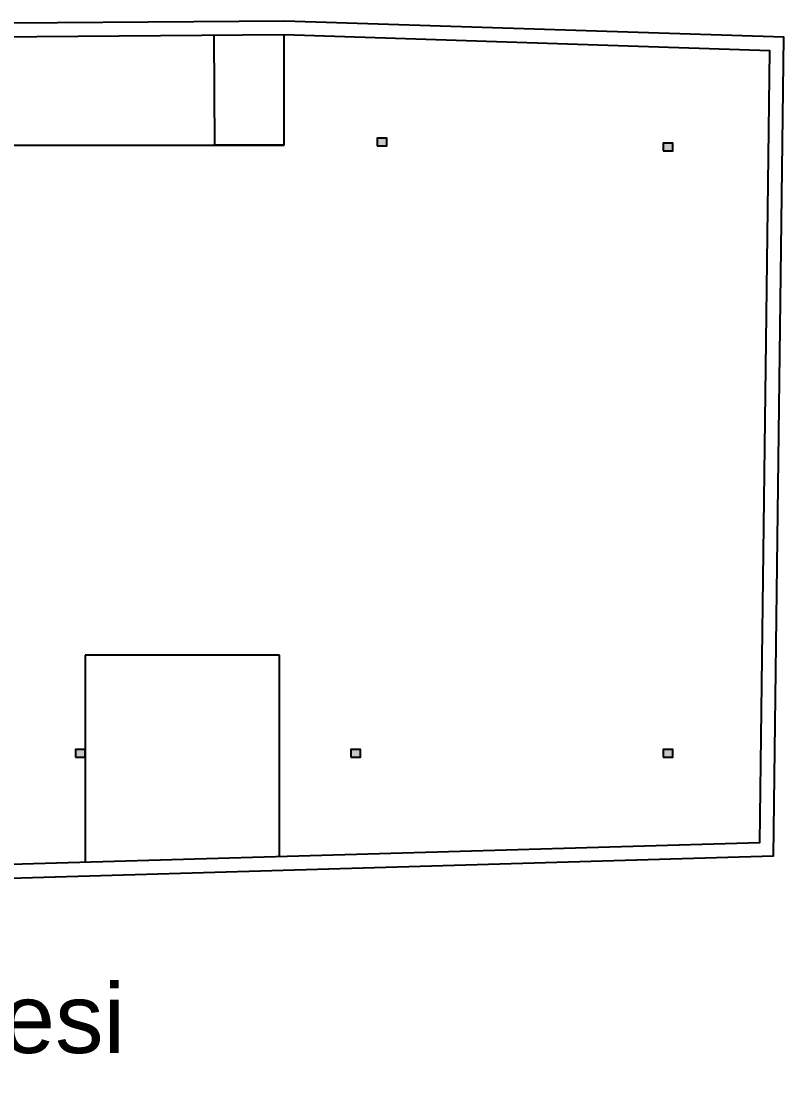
# Model space of a CAD drawing. Header units: millimetres. Extents: x -3164 to 12587, y -18082 to -16228.
# Drawn here: x 7229 to 8328, y -18038 to -16520 of the extents above; entities that cross this region are included whole.
import ezdxf

# ---------------------------------------------------------------- set-up
doc = ezdxf.new("R2010")
doc.units = ezdxf.units.MM
doc.styles.add('020', font='arial.ttf', dxfattribs={"height": 20})

msp = doc.modelspace()

# ---------------------------------------------------------------- hatches: boundary and pattern name
h = msp.add_hatch(color=256)
h.dxf.hatch_style = 1
h.paths.add_polyline_path([(5752.42, -16550.25), (5766.42, -16550.25), (5766.42, -16539.25), (5752.42, -16539.25)])
h.paths.add_polyline_path([(5545.54, -16653.04), (5559.11, -16656.47), (5561.81, -16645.81), (5548.24, -16642.38)])
h.paths.add_polyline_path([(6243.08, -16699.21), (6257.08, -16699.21), (6257.08, -16688.21), (6243.08, -16688.21)])
h.paths.add_polyline_path([(6592.08, -16699.21), (6606.08, -16699.21), (6606.08, -16688.21), (6592.08, -16688.21)])
h.paths.add_polyline_path([(7742.08, -16700.21), (7756.08, -16700.21), (7756.08, -16689.21), (7742.08, -16689.21)])
h.paths.add_polyline_path([(8154.08, -16707.21), (8168.08, -16707.21), (8168.08, -16696.21), (8154.08, -16696.21)])
h.paths.add_polyline_path([(8154.08, -17581.21), (8168.08, -17581.21), (8168.08, -17570.21), (8154.08, -17570.21)])
h.paths.add_polyline_path([(7704.08, -17581.21), (7718.08, -17581.21), (7718.08, -17570.21), (7704.08, -17570.21)])
h.paths.add_polyline_path([(7307.08, -17581.21), (7321.08, -17581.21), (7321.08, -17570.21), (7307.08, -17570.21)])
h.paths.add_polyline_path([(6955.08, -17581.21), (6969.08, -17581.21), (6969.08, -17570.21), (6955.08, -17570.21)])
h.paths.add_polyline_path([(6592.08, -17581.21), (6606.08, -17581.21), (6606.08, -17570.21), (6592.08, -17570.21)])
h.paths.add_polyline_path([(6243.08, -17581.21), (6257.08, -17581.21), (6257.08, -17570.21), (6243.08, -17570.21)])

# ---------------------------------------------------------------- linework, layer by layer
for p, q in [((7508.08, -16699.21), (7506.87, -16540.98)), ((7608.08, -16699.21), (7608.08, -16540.21)), ((6954.08, -16699.21), (7608.08, -16699.21)), ((7608.08, -16699.21), (7508.08, -16699.21)), ((7601.44, -17434.38), (7321.44, -17434.38)), ((7321.44, -17434.38), (7321.44, -17732.47)), ((7601.44, -17724.38), (7601.44, -17434.38)), ((7601.44, -17724.38), (7601.44, -17604.38)), ((7601.44, -17724.38), (7601.44, -17614.38))]:
    msp.add_line(p, q)
for points in [[(5755.46, -17691.15), (7096.68, -17758.97), (8313.22, -17723.82), (8328.07, -16543.63), (7608.33, -16520.21), (6953.96, -16525.21), (5570.21, -16531.08), (5282.72, -17667.24), (5303.09, -17668.27)], [(5756.47, -17671.17), (7096.9, -17738.95), (8293.46, -17704.38), (8307.83, -16562.99), (7608.08, -16540.21), (6954.08, -16545.21), (5585.8, -16551.02), (5494.41, -16912.18)], [(5740.09, -17670.35), (7096.9, -17738.95), (8293.46, -17704.38)]]:
    msp.add_lwpolyline(points)
for points in [[(7742.08, -16700.21), (7756.08, -16700.21), (7756.08, -16689.21), (7742.08, -16689.21)], [(8154.08, -16707.21), (8168.08, -16707.21), (8168.08, -16696.21), (8154.08, -16696.21)], [(7307.08, -17581.21), (7321.08, -17581.21), (7321.08, -17570.21), (7307.08, -17570.21)], [(7704.08, -17581.21), (7718.08, -17581.21), (7718.08, -17570.21), (7704.08, -17570.21)], [(8154.08, -17581.21), (8168.08, -17581.21), (8168.08, -17570.21), (8154.08, -17570.21)]]:
    msp.add_lwpolyline(points, close=True)

# ---------------------------------------------------------------- texts
at = {"style": '020'}
msp.add_text('Mutfak   Su  Projesi', height=100, dxfattribs=at).set_placement((6167.72, -18007.89))

doc.saveas('drawing.dxf')
